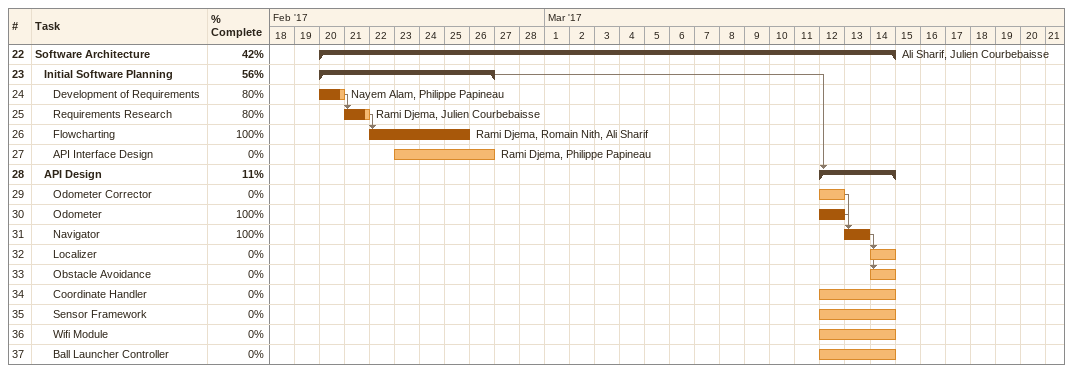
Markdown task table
| ID | Level | Task | Start | Finish | Predecessors | Resources | % complete |
|---|---|---|---|---|---|---|---|
| 22 | 1 | **Software Architecture** | 2017-02-20 | 2017-03-14 |  | Ali Sharif, Julien Courbebaisse | 42 |
| 23 | 2 | **Initial Software Planning** | 2017-02-20 | 2017-02-26 |  |  | 56 |
| 24 | 3 | Development of Requirements | 2017-02-20 | 2017-02-20 |  | Nayem Alam, Philippe Papineau | 80 |
| 25 | 3 | Requirements Research | 2017-02-21 | 2017-02-21 | 24 | Rami Djema, Julien Courbebaisse | 80 |
| 26 | 3 | Flowcharting | 2017-02-22 | 2017-02-25 | 25 | Rami Djema, Romain Nith, Ali Sharif | 100 |
| 27 | 3 | API Interface Design | 2017-02-23 | 2017-02-26 |  | Rami Djema, Philippe Papineau | 0 |
| 28 | 2 | **API Design** | 2017-03-12 | 2017-03-14 | 23 |  | 11 |
| 29 | 3 | Odometer Corrector | 2017-03-12 | 2017-03-12 |  |  | 0 |
| 30 | 3 | Odometer | 2017-03-12 | 2017-03-12 |  |  | 100 |
| 31 | 3 | Navigator | 2017-03-13 | 2017-03-13 | 29, 30 |  | 100 |
| 32 | 3 | Localizer | 2017-03-14 | 2017-03-14 | 31 |  | 0 |
| 33 | 3 | Obstacle Avoidance | 2017-03-14 | 2017-03-14 | 31 |  | 0 |
| 34 | 3 | Coordinate Handler | 2017-03-12 | 2017-03-14 |  |  | 0 |
| 35 | 3 | Sensor Framework | 2017-03-12 | 2017-03-14 |  |  | 0 |
| 36 | 3 | Wifi Module | 2017-03-12 | 2017-03-14 |  |  | 0 |
| 37 | 3 | Ball Launcher Controller | 2017-03-12 | 2017-03-14 |  |  | 0 |
